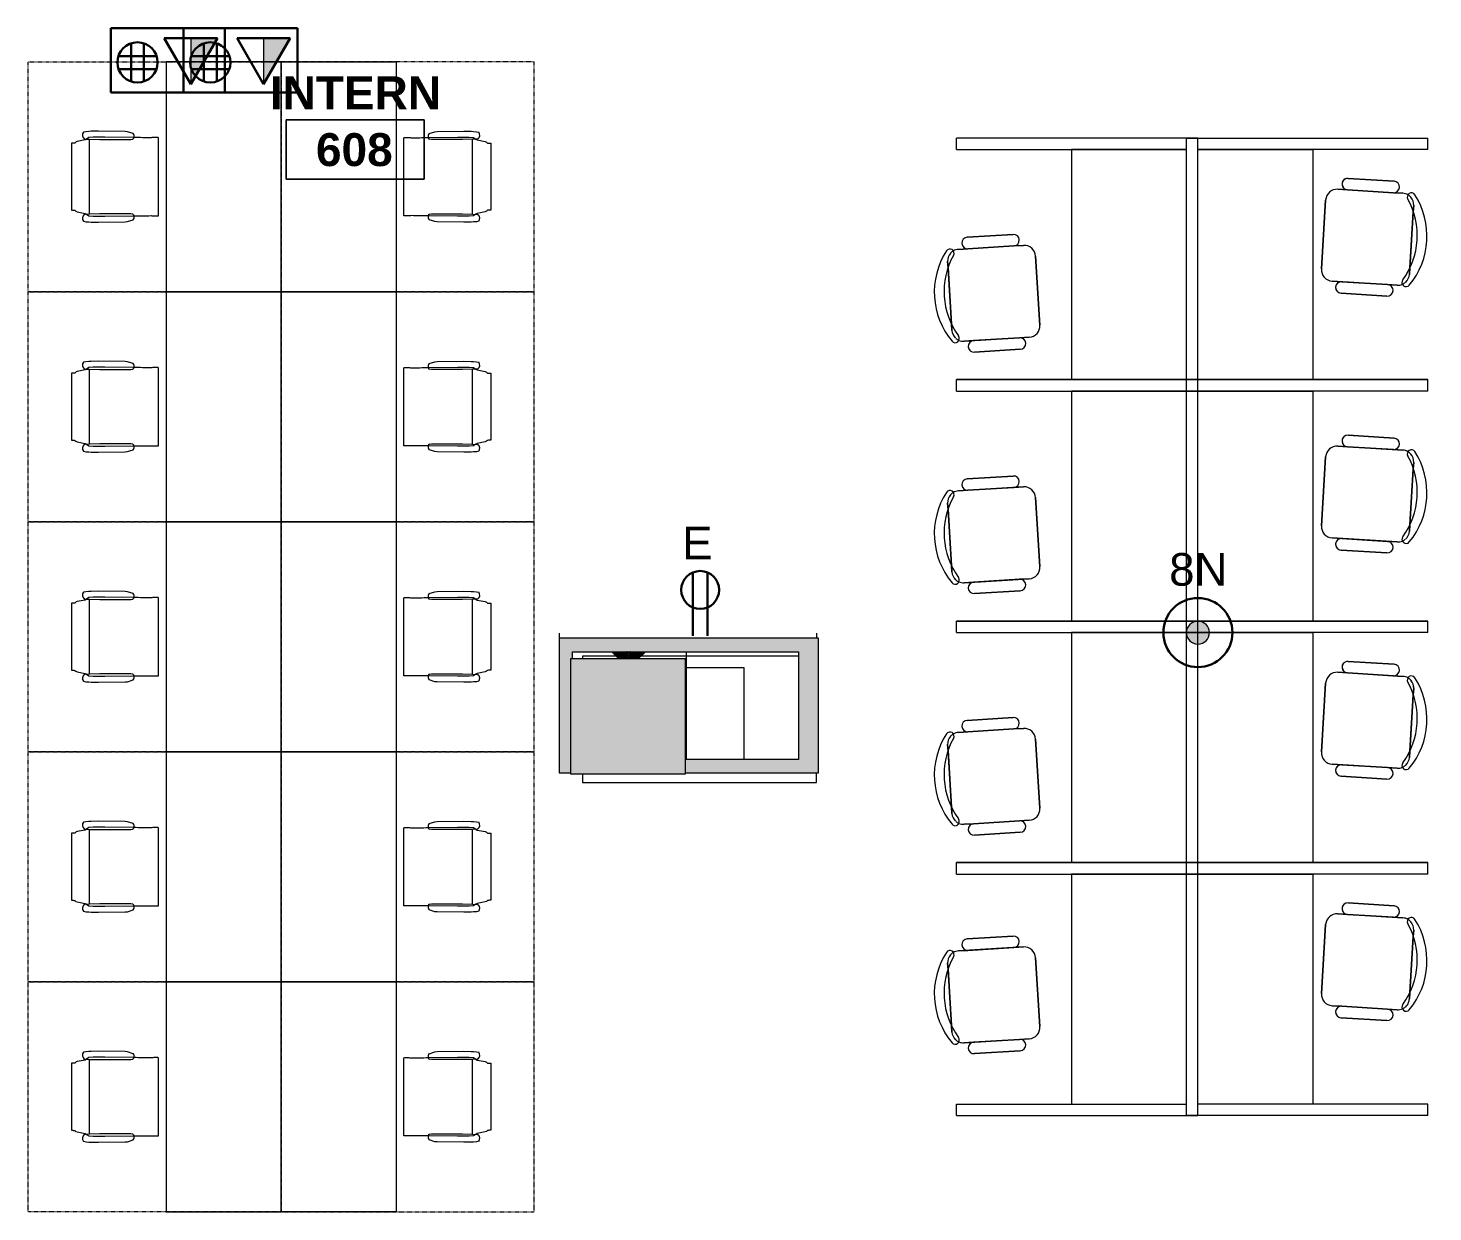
# Model space of a CAD drawing. Header units: inches. Extents: x -1880 to 225, y -1065 to 162.
# Drawn here: x -1404 to -1037.6, y -456.8 to -148 of the extents above; entities that cross this region are included whole.
import ezdxf

# ---------------------------------------------------------------- set-up
doc = ezdxf.new("R2010")
doc.units = ezdxf.units.IN
doc.header["$MEASUREMENT"] = 0
doc.linetypes.add('Dash 1_8_', pattern=[0.25, 0.125, -0.125])
for name, color, linetype, lineweight in [('06_555 11th St - background_dwg', 8, 'Continuous', 9), ('A-ANNO-NOTE', 131, 'Continuous', 30), ('A-AREA-IDEN', 2, 'Continuous', 9), ('A-DETL', 90, 'Continuous', 9), ('A-DETL-GENF', 92, 'Continuous', 9), ('A-WALL-PATT', 111, 'Continuous', 13), ('E-ELEC-FIXT', 91, 'Continuous', 9), ('I-FURN', 30, 'Continuous', 9), ('I-FURN-PNLS', 30, 'Continuous', 9), ('I-WALL', 2, 'Continuous', 13), ('S', 7, 'Continuous', 9), ('S-COLHOLD', 7, 'Continuous', 9), ('S-COLS', 52, 'Continuous', 13), ('W', 7, 'Continuous', 9)]:
    doc.layers.add(name, color=color, linetype=linetype, lineweight=lineweight)
doc.styles.add('Swis721 Lt BT', font='swissl.ttf', dxfattribs={"height": 8.514638})
doc.styles.add('Swis721 Lt BT_B', font='', dxfattribs={"height": 8.583975})
doc.styles.get('Swis721 Lt BT_B').set_extended_font_data('Swis721 Lt BT', bold=True)

# ---------------------------------------------------------------- blocks, each defined once
blk = doc.blocks.new('Concrete-Rectangular-Column - 30 x30-5170816-FIRST FLOOR POWER _ SIGNAL')
at = {"layer": 'S-COLS', "lineweight": 9}
blk.add_hatch(color=7, dxfattribs=at).paths.add_polyline_path([(-4.89, -15), (15, -15), (15, 15), (-15, 15), (-15, -15)], flags=0)
at = {"layer": 'S-COLS', "color": 8, "lineweight": 20}
for p, q in [((15, 15), (-15, 15)), ((-15, 15), (-15, -15)), ((15, -15), (15, 15)), ((-15, -15), (15, -15))]:
    blk.add_line(p, q, dxfattribs=at)
blk = doc.blocks.new('PS - System Furniture Poke-Thru - 120V-6068247-FIRST FLOOR POWER _ SIGNAL')
at = {"layer": 'E-ELEC-FIXT'}
blk.add_hatch(color=256, dxfattribs=at).paths.add_polyline_path([(0, -3), (0.77, -2.9), (1.5, -2.6), (2.12, -2.12), (2.6, -1.5), (2.9, -0.78), (3, 0), (2.9, 0.78), (2.6, 1.5), (2.12, 2.12), (1.5, 2.6), (0.77, 2.9), (0, 3), (-0.78, 2.9), (-1.5, 2.6), (-2.12, 2.12), (-2.6, 1.5), (-2.9, 0.78), (-3, 0), (-2.9, -0.78), (-2.6, -1.5), (-2.12, -2.12), (-1.5, -2.6), (-0.78, -2.9)], flags=0)
at = {"layer": 'A-DETL-GENF'}
for start, end in [(360, 180), (180, 360)]:
    blk.add_arc((0, 0), 3, start, end, dxfattribs=at)
blk = doc.blocks.new('F - BENCHING _RECTANGULAR-1 CHAIRS_ - F - BENCHING _RECTANGULAR-1 CHAIRS_ 48-5971161-FIRST FLOOR POWER _ SIGNAL')
at = {"layer": 'I-FURN', "linetype": 'Dash 1_8_'}
for p, q in [((30, 15), (-30, 15)), ((-30, 15), (-30, -15)), ((30, -15), (30, 15)), ((-30, -15), (-30, -51)), ((30, -51), (30, -15)), ((-30, -51), (30, -51))]:
    blk.add_line(p, q, dxfattribs=at)
at = {"layer": 'I-FURN'}
for p, q in [((-10.14, -17.03), (10.2, -17.03)), ((-11.75, -25.67), (-11.69, -25.08)), ((-11.69, -25.08), (-11.2, -23.58)), ((-10.28, -31.02), (-10.17, -23.35)), ((-9.74, -23.68), (-9.68, -24.18)), ((-9.68, -24.18), (-9.68, -32.27)), ((9.75, -24.18), (9.81, -23.68)), ((9.75, -32.27), (9.75, -24.18)), ((10.24, -23.35), (10.35, -31.02)), ((11.27, -23.58), (11.76, -25.08)), ((11.76, -25.08), (11.82, -25.67)), ((-11.85, -32.67), (-11.75, -25.67)), ((11.82, -25.67), (11.92, -32.67)), ((-11.8, -34.53), (-11.85, -32.67)), ((-10.28, -34.02), (-10.28, -31.02)), ((-9.68, -32.27), (-9.73, -34.95)), ((9.79, -34.95), (9.75, -32.27)), ((10.35, -31.02), (10.35, -34.02)), ((11.92, -32.67), (11.87, -34.53)), ((-11.77, -35.18), (-11.8, -34.53)), ((-11.7, -35.95), (-11.77, -35.18)), ((-11.59, -36.56), (-11.7, -35.95)), ((-10.18, -35.18), (-10.28, -34.02)), ((-9.77, -35.78), (-10.18, -35.18)), ((-9.79, -36.11), (-9.81, -36.34)), ((-9.73, -34.95), (-9.79, -36.11)), ((-9.54, -36.11), (-9.77, -35.78)), ((-9.73, -34.95), (9.79, -34.95)), ((-9.14, -38.18), (-9.54, -36.11)), ((9.61, -36.11), (9.21, -38.18)), ((9.84, -35.78), (9.61, -36.11)), ((9.86, -36.11), (9.79, -34.95)), ((10.24, -35.18), (9.84, -35.78)), ((9.88, -36.34), (9.86, -36.11)), ((10.35, -34.02), (10.24, -35.18)), ((11.77, -35.95), (11.66, -36.56)), ((11.84, -35.18), (11.77, -35.95)), ((11.87, -34.53), (11.84, -35.18)), ((-8.99, -38.56), (-9.14, -38.18)), ((-8.74, -38.82), (-8.99, -38.56)), ((8.75, -39.66), (-8.68, -39.66)), ((9.06, -38.56), (8.8, -38.82)), ((9.13, -38.42), (9.06, -38.56)), ((9.21, -38.18), (9.13, -38.42))]:
    blk.add_line(p, q, dxfattribs=at)
for centre, radius, start, end in [((-10.48, -24.43), 1.12, 73.9109, 130.257), ((-10.4, -24.1), 0.781, 32.3218, 73.1534), ((10.47, -24.1), 0.781, 106.8466, 147.6782), ((10.55, -24.43), 1.12, 49.743, 106.0891), ((-10.82, -35.49), 1.32, 234.065, 319.935), ((10.89, -35.49), 1.32, 220.065, 305.935)]:
    blk.add_arc(centre, radius, start, end, dxfattribs=at)
for points, knots in [([(-10.18, -17.97), (-10.18, -17.85), (-10.18, -17.64), (-10.18, -17.41), (-10.17, -17.27), (-10.17, -17.19), (-10.16, -17.12), (-10.15, -17.06), (-10.14, -17.03), (-10.14, -17.03), (-10.14, -17.03)], [-1, -1, -1, -1, -0.727273, -0.545455, -0.454545, -0.363636, -0.272727, -0.181818, -0.090909, 0, 0, 0, 0]), ([(10.2, -17.03), (10.21, -17.03), (10.23, -17.1), (10.25, -17.4), (10.25, -17.73), (10.25, -17.89), (10.25, -17.97)], [-1, -1, -1, -1, -0.727273, -0.363636, -0.181818, 0, 0, 0, 0]), ([(-8.68, -39.66), (-8.68, -39.66), (-8.69, -39.64), (-8.7, -39.59), (-8.71, -39.5), (-8.73, -39.28), (-8.73, -39.01), (-8.74, -38.82)], [-1, -1, -1, -1, -0.888889, -0.777778, -0.666667, -0.444444, 0, 0, 0, 0]), ([(8.8, -38.82), (8.8, -38.87), (8.8, -39.01), (8.8, -39.19), (8.79, -39.34), (8.78, -39.44), (8.78, -39.53), (8.77, -39.59), (8.76, -39.64), (8.75, -39.66), (8.75, -39.66)], [-1, -1, -1, -1, -0.888889, -0.666667, -0.555556, -0.444444, -0.333333, -0.222222, -0.111111, 0, 0, 0, 0])]:
    blk.add_open_spline(points, degree=3, knots=knots, dxfattribs=at)
for points in [[(-10.13, -18.94), (-10.14, -18.78), (-10.16, -18.46), (-10.17, -18.13), (-10.18, -17.97)], [(10.25, -17.97), (10.24, -18.13), (10.23, -18.46), (10.21, -18.78), (10.2, -18.94)], [(-10.17, -23.35), (-10.16, -22.62), (-10.15, -21.16), (-10.14, -19.68), (-10.13, -18.94)], [(10.2, -18.94), (10.2, -19.68), (10.21, -21.16), (10.23, -22.62), (10.24, -23.35)]]:
    blk.add_open_spline(points, degree=3, dxfattribs=at)
at = {"layer": 'I-FURN-PNLS'}
for p, q in [((-30, 15), (30, 15)), ((-30, -15), (-30, 15)), ((30, 15), (30, -15)), ((30, -15), (-30, -15))]:
    blk.add_line(p, q, dxfattribs=at)
blk = doc.blocks.new('F - BENCHING _RECTANGULAR-1 CHAIRS_ - F - BENCHING _RECTANGULAR-1 CHAIRS_ 48-5971572-FIRST FLOOR POWER _ SIGNAL')
at = {"layer": 'I-FURN', "linetype": 'Dash 1_8_'}
for p, q in [((-30, 15), (-30, 51)), ((-30, 51), (30, 51)), ((30, 51), (30, 15)), ((-30, -15), (-30, 15)), ((30, 15), (30, -15)), ((30, -15), (-30, -15))]:
    blk.add_line(p, q, dxfattribs=at)
at = {"layer": 'I-FURN'}
for p, q in [((-9.14, 38.18), (-9.54, 36.11)), ((-8.99, 38.56), (-9.14, 38.18)), ((-8.74, 38.82), (-8.99, 38.56)), ((8.75, 39.66), (-8.68, 39.66)), ((9.06, 38.56), (8.8, 38.82)), ((9.13, 38.42), (9.06, 38.56)), ((9.21, 38.18), (9.13, 38.42)), ((9.61, 36.11), (9.21, 38.18)), ((-11.8, 34.53), (-11.85, 32.67)), ((-11.77, 35.18), (-11.8, 34.53)), ((-11.7, 35.95), (-11.77, 35.18)), ((-11.59, 36.56), (-11.7, 35.95)), ((-10.18, 35.18), (-10.28, 34.02)), ((-10.28, 34.02), (-10.28, 31.02)), ((-9.77, 35.78), (-10.18, 35.18)), ((-9.79, 36.11), (-9.81, 36.34)), ((-9.73, 34.95), (-9.79, 36.11)), ((-9.54, 36.11), (-9.77, 35.78)), ((-9.68, 32.27), (-9.73, 34.95)), ((-9.73, 34.95), (9.79, 34.95)), ((9.84, 35.78), (9.61, 36.11)), ((9.79, 34.95), (9.75, 32.27)), ((9.86, 36.11), (9.79, 34.95)), ((10.24, 35.18), (9.84, 35.78)), ((9.88, 36.34), (9.86, 36.11)), ((10.35, 34.02), (10.24, 35.18)), ((10.35, 31.02), (10.35, 34.02)), ((11.77, 35.95), (11.66, 36.56)), ((11.84, 35.18), (11.77, 35.95)), ((11.87, 34.53), (11.84, 35.18)), ((11.92, 32.67), (11.87, 34.53)), ((-11.85, 32.67), (-11.75, 25.67)), ((-10.28, 31.02), (-10.17, 23.35)), ((-9.68, 24.18), (-9.68, 32.27)), ((9.75, 32.27), (9.75, 24.18)), ((10.24, 23.35), (10.35, 31.02)), ((11.82, 25.67), (11.92, 32.67)), ((-11.75, 25.67), (-11.69, 25.08)), ((11.76, 25.08), (11.82, 25.67)), ((-11.69, 25.08), (-11.2, 23.58)), ((-9.74, 23.68), (-9.68, 24.18)), ((9.75, 24.18), (9.81, 23.68)), ((11.27, 23.58), (11.76, 25.08)), ((-10.14, 17.03), (10.2, 17.03))]:
    blk.add_line(p, q, dxfattribs=at)
for centre, radius, start, end in [((-10.82, 35.49), 1.32, 40.065, 125.935), ((10.89, 35.49), 1.32, 54.065, 139.935), ((-10.48, 24.43), 1.12, 229.743, 286.0891), ((-10.4, 24.1), 0.781, 286.8466, 327.6782), ((10.47, 24.1), 0.781, 212.3218, 253.1534), ((10.55, 24.43), 1.12, 253.9109, 310.257)]:
    blk.add_arc(centre, radius, start, end, dxfattribs=at)
for points, knots in [([(-8.68, 39.66), (-8.68, 39.66), (-8.69, 39.64), (-8.7, 39.59), (-8.71, 39.53), (-8.71, 39.44), (-8.72, 39.34), (-8.73, 39.19), (-8.73, 39.01), (-8.74, 38.87), (-8.74, 38.82)], [0, 0, 0, 0, 0.111111, 0.222222, 0.333333, 0.444444, 0.555556, 0.666667, 0.888889, 1, 1, 1, 1]), ([(8.8, 38.82), (8.8, 39.01), (8.79, 39.28), (8.78, 39.5), (8.77, 39.59), (8.76, 39.64), (8.75, 39.66), (8.75, 39.66)], [0, 0, 0, 0, 0.444444, 0.666667, 0.777778, 0.888889, 1, 1, 1, 1]), ([(-10.18, 17.97), (-10.18, 17.89), (-10.18, 17.73), (-10.18, 17.4), (-10.16, 17.1), (-10.14, 17.03), (-10.14, 17.03)], [0, 0, 0, 0, 0.181818, 0.363636, 0.727273, 1, 1, 1, 1]), ([(10.2, 17.03), (10.21, 17.03), (10.21, 17.03), (10.22, 17.06), (10.23, 17.12), (10.23, 17.19), (10.24, 17.27), (10.25, 17.41), (10.25, 17.64), (10.25, 17.85), (10.25, 17.97)], [0, 0, 0, 0, 0.090909, 0.181818, 0.272727, 0.363636, 0.454545, 0.545455, 0.727273, 1, 1, 1, 1])]:
    blk.add_open_spline(points, degree=3, knots=knots, dxfattribs=at)
for points in [[(-10.17, 23.35), (-10.16, 22.62), (-10.15, 21.16), (-10.14, 19.68), (-10.13, 18.94)], [(10.2, 18.94), (10.2, 19.68), (10.21, 21.16), (10.23, 22.62), (10.24, 23.35)], [(-10.13, 18.94), (-10.14, 18.78), (-10.16, 18.46), (-10.17, 18.13), (-10.18, 17.97)], [(10.25, 17.97), (10.24, 18.13), (10.23, 18.46), (10.21, 18.78), (10.2, 18.94)]]:
    blk.add_open_spline(points, degree=3, dxfattribs=at)
at = {"layer": 'I-FURN-PNLS'}
for p, q in [((30, 15), (-30, 15)), ((-30, 15), (-30, -15)), ((30, -15), (30, 15)), ((-30, -15), (30, -15))]:
    blk.add_line(p, q, dxfattribs=at)
blk = doc.blocks.new('F-Chairs1 - Workstation-V33-FIRST FLOOR POWER _ SIGNAL')
at = {"layer": 'I-FURN'}
for p, q in [((-9, 27), (9, 27)), ((9, 27), (-9, 27)), ((-9, 27), (9, 27)), ((-12, 7), (-12, 24)), ((-12, 24), (-12, 21.5)), ((-12, 21.5), (-12, 24)), ((12, 24), (12, 7)), ((12, 21.5), (12, 24)), ((12, 24), (12, 21.5)), ((-15, 9.5), (-15, 21.5)), ((-15, 21.5), (-15, 9.5)), ((-15, 9.5), (-15, 21.5)), ((-12, 9.5), (-12, 21.5)), ((-12, 21.5), (-12, 9.5)), ((-12, 21.5), (-12, 9.5)), ((-12, 9.5), (-12, 21.5)), ((12, 21.5), (12, 9.5)), ((12, 9.5), (12, 21.5)), ((12, 9.5), (12, 21.5)), ((12, 21.5), (12, 9.5)), ((15, 21.5), (15, 9.5)), ((15, 9.5), (15, 21.5)), ((15, 21.5), (15, 9.5)), ((-12, 9.5), (-12, 7)), ((-12, 7), (-12, 9.5)), ((12, 7), (12, 9.5)), ((12, 9.5), (12, 7)), ((-9, 4), (-7.33, 4)), ((-7.33, 4), (-9, 4)), ((7.44, 4), (-7.44, 4)), ((-7.33, 4), (7.33, 4)), ((7.33, 4), (-7.33, 4)), ((7.33, 4), (9, 4)), ((9, 4), (7.33, 4))]:
    blk.add_line(p, q, dxfattribs=at)
for centre, radius, start, end in [((-9, 24), 3, 90, 180), ((-9, 24), 3, 90, 180), ((-9, 24), 3, 90, 180), ((9, 24), 3, 360, 90), ((9, 24), 3, 360, 90), ((9, 24), 3, 0, 90), ((-13.5, 21.5), 1.5, 360, 180), ((-13.5, 21.5), 1.5, 360, 180), ((-13.5, 21.5), 1.5, 0, 180), ((13.5, 21.5), 1.5, 360, 180), ((13.5, 21.5), 1.5, 360, 180), ((13.5, 21.5), 1.5, 0, 180), ((-13.5, 9.5), 1.5, 180, 360), ((-13.5, 9.5), 1.5, 180, 360), ((-13.5, 9.5), 1.5, 180, 0), ((13.5, 9.5), 1.5, 180, 360), ((13.5, 9.5), 1.5, 180, 360), ((13.5, 9.5), 1.5, 180, 0), ((-11.17, 4.73), 1.08, 53.8255, 233.8255), ((-11.17, 4.73), 1.08, 53.8255, 233.8255), ((-11.17, 4.73), 1.08, 53.8255, 233.8255), ((-9, 7), 3, 180, 206.2836), ((-9, 7), 3, 180, 206.3953), ((-9, 7), 3, 180, 206.3953), ((0, 20), 20, 233.8255, 306.1745), ((0, 20), 20, 233.8255, 306.1745), ((0, 20), 20, 233.8255, 306.1745), ((-9, 7), 3, 206.3953, 208.0487), ((-9, 7), 3, 206.3953, 208.0487), ((-9, 7), 3, 208.8512, 225), ((-9, 7), 3, 208.8512, 225), ((-9, 7), 3, 225.9978, 270), ((-9, 7), 3, 225.9978, 270), ((0, 22.18), 19.64, 237.5758, 302.4242), ((0, 22.18), 19.64, 237.5758, 302.4242), ((0, 22.18), 19.64, 237.5758, 302.4242), ((9, 7), 3, 270, 314.0022), ((9, 7), 3, 270, 314.0022), ((11.17, 4.73), 1.08, 306.1745, 126.1745), ((11.17, 4.73), 1.08, 306.1745, 126.1745), ((11.17, 4.73), 1.08, 306.1745, 126.1745), ((9, 7), 3, 315, 333.6047), ((9, 7), 3, 315, 333.6047), ((9, 7), 3, 333.7164, 360), ((9, 7), 3, 333.6047, 0), ((9, 7), 3, 333.6047, 0)]:
    blk.add_arc(centre, radius, start, end, dxfattribs=at)
blk = doc.blocks.new('F-Chairs1 - Workstation-V34-FIRST FLOOR POWER _ SIGNAL')
at = {"layer": 'I-FURN'}
for p, q in [((-12, -7), (-12, -24)), ((-12, -7), (-12, -9.5)), ((-12, -9.5), (-12, -7)), ((-7.33, -4), (-9, -4)), ((-9, -4), (-7.33, -4)), ((7.44, -4), (-7.44, -4)), ((7.33, -4), (-7.33, -4)), ((-7.33, -4), (7.33, -4)), ((9, -4), (7.33, -4)), ((7.33, -4), (9, -4)), ((12, -24), (12, -7)), ((12, -9.5), (12, -7)), ((12, -7), (12, -9.5)), ((-15, -9.5), (-15, -21.5)), ((-15, -9.5), (-15, -21.5)), ((-15, -21.5), (-15, -9.5)), ((-12, -21.5), (-12, -9.5)), ((-12, -9.5), (-12, -21.5)), ((-12, -9.5), (-12, -21.5)), ((-12, -21.5), (-12, -9.5)), ((12, -9.5), (12, -21.5)), ((12, -21.5), (12, -9.5)), ((12, -21.5), (12, -9.5)), ((12, -9.5), (12, -21.5)), ((15, -21.5), (15, -9.5)), ((15, -21.5), (15, -9.5)), ((15, -9.5), (15, -21.5)), ((-12, -21.5), (-12, -24)), ((-12, -24), (-12, -21.5)), ((12, -24), (12, -21.5)), ((12, -21.5), (12, -24)), ((-9, -27), (9, -27)), ((-9, -27), (9, -27)), ((9, -27), (-9, -27))]:
    blk.add_line(p, q, dxfattribs=at)
for centre, radius, start, end in [((0, -20), 20, 53.8255, 126.1745), ((0, -20), 20, 53.8255, 126.1745), ((0, -20), 20, 53.8255, 126.1745), ((0, -22.18), 19.64, 57.5758, 122.4242), ((0, -22.18), 19.64, 57.5758, 122.4242), ((0, -22.18), 19.64, 57.5758, 122.4242), ((-11.17, -4.73), 1.08, 126.1745, 306.1745), ((-11.17, -4.73), 1.08, 126.1745, 306.1745), ((-11.17, -4.73), 1.08, 126.1745, 306.1745), ((-9, -7), 3, 153.7164, 180), ((-9, -7), 3, 153.6047, 180), ((-9, -7), 3, 153.6047, 180), ((-9, -7), 3, 135, 153.6047), ((-9, -7), 3, 135, 153.6047), ((-9, -7), 3, 90, 134.0022), ((-9, -7), 3, 90, 134.0022), ((9, -7), 3, 45.9978, 90), ((9, -7), 3, 45.9978, 90), ((11.17, -4.73), 1.08, 233.8255, 53.8255), ((11.17, -4.73), 1.08, 233.8255, 53.8255), ((11.17, -4.73), 1.08, 233.8255, 53.8255), ((9, -7), 3, 26.3953, 45), ((9, -7), 3, 26.3953, 45), ((9, -7), 3, 0, 26.2836), ((9, -7), 3, 360, 26.3953), ((9, -7), 3, 360, 26.3953), ((-13.5, -9.5), 1.5, 0, 180), ((-13.5, -9.5), 1.5, 360, 180), ((-13.5, -9.5), 1.5, 0, 180), ((13.5, -9.5), 1.5, 0, 180), ((13.5, -9.5), 1.5, 360, 180), ((13.5, -9.5), 1.5, 0, 180), ((-13.5, -21.5), 1.5, 180, 0), ((-13.5, -21.5), 1.5, 180, 360), ((-13.5, -21.5), 1.5, 180, 0), ((13.5, -21.5), 1.5, 180, 0), ((13.5, -21.5), 1.5, 180, 360), ((13.5, -21.5), 1.5, 180, 0), ((-9, -24), 3, 180, 270), ((-9, -24), 3, 180, 270), ((-9, -24), 3, 180, 270), ((9, -24), 3, 270, 0), ((9, -24), 3, 270, 360), ((9, -24), 3, 270, 0)]:
    blk.add_arc(centre, radius, start, end, dxfattribs=at)
blk = doc.blocks.new('F-Chairs1 - Workstation-V35-FIRST FLOOR POWER _ SIGNAL')
at = {"layer": 'I-FURN'}
for p, q in [((-9, 27), (9, 27)), ((9, 27), (-9, 27)), ((-9, 27), (9, 27)), ((-12, 7), (-12, 24)), ((-12, 24), (-12, 21.5)), ((-12, 21.5), (-12, 24)), ((12, 24), (12, 7)), ((12, 21.5), (12, 24)), ((12, 24), (12, 21.5)), ((-15, 9.5), (-15, 21.5)), ((-15, 21.5), (-15, 9.5)), ((-15, 9.5), (-15, 21.5)), ((-12, 9.5), (-12, 21.5)), ((-12, 21.5), (-12, 9.5)), ((-12, 21.5), (-12, 9.5)), ((-12, 9.5), (-12, 21.5)), ((12, 21.5), (12, 9.5)), ((12, 9.5), (12, 21.5)), ((12, 9.5), (12, 21.5)), ((12, 21.5), (12, 9.5)), ((15, 21.5), (15, 9.5)), ((15, 9.5), (15, 21.5)), ((15, 21.5), (15, 9.5)), ((-12, 9.5), (-12, 7)), ((-12, 7), (-12, 9.5)), ((12, 7), (12, 9.5)), ((12, 9.5), (12, 7)), ((-9, 4), (-7.33, 4)), ((-7.33, 4), (-9, 4)), ((7.44, 4), (-7.44, 4)), ((-7.33, 4), (7.33, 4)), ((7.33, 4), (-7.33, 4)), ((7.33, 4), (9, 4)), ((9, 4), (7.33, 4))]:
    blk.add_line(p, q, dxfattribs=at)
for centre, radius, start, end in [((-9, 24), 3, 90, 180), ((-9, 24), 3, 90, 180), ((-9, 24), 3, 90, 180), ((9, 24), 3, 360, 90), ((9, 24), 3, 360, 90), ((9, 24), 3, 0, 90), ((-13.5, 21.5), 1.5, 360, 180), ((-13.5, 21.5), 1.5, 360, 180), ((-13.5, 21.5), 1.5, 0, 180), ((13.5, 21.5), 1.5, 360, 180), ((13.5, 21.5), 1.5, 360, 180), ((13.5, 21.5), 1.5, 0, 180), ((-13.5, 9.5), 1.5, 180, 360), ((-13.5, 9.5), 1.5, 180, 360), ((-13.5, 9.5), 1.5, 180, 0), ((13.5, 9.5), 1.5, 180, 360), ((13.5, 9.5), 1.5, 180, 360), ((13.5, 9.5), 1.5, 180, 0), ((-11.17, 4.73), 1.08, 53.8255, 233.8255), ((-11.17, 4.73), 1.08, 53.8255, 233.8255), ((-11.17, 4.73), 1.08, 53.8255, 233.8255), ((-9, 7), 3, 180, 206.2836), ((-9, 7), 3, 180, 206.3953), ((-9, 7), 3, 180, 206.3953), ((0, 20), 20, 233.8255, 306.1745), ((0, 20), 20, 233.8255, 306.1745), ((0, 20), 20, 233.8255, 306.1745), ((-9, 7), 3, 206.3953, 208.0487), ((-9, 7), 3, 206.3953, 208.0487), ((-9, 7), 3, 208.8512, 225), ((-9, 7), 3, 208.8512, 225), ((-9, 7), 3, 225.9978, 270), ((-9, 7), 3, 225.9978, 270), ((0, 22.18), 19.64, 237.5758, 302.4242), ((0, 22.18), 19.64, 237.5758, 302.4242), ((0, 22.18), 19.64, 237.5758, 302.4242), ((9, 7), 3, 270, 314.0022), ((9, 7), 3, 270, 300), ((9, 7), 3, 300, 314.0022), ((11.17, 4.73), 1.08, 306.1745, 126.1745), ((11.17, 4.73), 1.08, 306.1745, 126.1745), ((11.17, 4.73), 1.08, 306.1745, 126.1745), ((9, 7), 3, 315, 333.6047), ((9, 7), 3, 315, 333.6047), ((9, 7), 3, 333.7164, 360), ((9, 7), 3, 333.6047, 0), ((9, 7), 3, 333.6047, 0)]:
    blk.add_arc(centre, radius, start, end, dxfattribs=at)
blk = doc.blocks.new('F-Chairs1 - Workstation-V22-FIRST FLOOR POWER _ SIGNAL')
at = {"layer": 'I-FURN'}
for p, q in [((-12, -7), (-12, -24)), ((-12, -7), (-12, -9.5)), ((-12, -9.5), (-12, -7)), ((-7.33, -4), (-9, -4)), ((-9, -4), (-7.33, -4)), ((7.44, -4), (-7.44, -4)), ((7.33, -4), (-7.33, -4)), ((-7.33, -4), (7.33, -4)), ((9, -4), (7.33, -4)), ((7.33, -4), (9, -4)), ((12, -24), (12, -7)), ((12, -9.5), (12, -7)), ((12, -7), (12, -9.5)), ((-15, -9.5), (-15, -21.5)), ((-15, -9.5), (-15, -21.5)), ((-15, -21.5), (-15, -9.5)), ((-12, -21.5), (-12, -9.5)), ((-12, -9.5), (-12, -21.5)), ((-12, -9.5), (-12, -21.5)), ((-12, -21.5), (-12, -9.5)), ((12, -9.5), (12, -21.5)), ((12, -21.5), (12, -9.5)), ((12, -21.5), (12, -9.5)), ((12, -9.5), (12, -21.5)), ((15, -21.5), (15, -9.5)), ((15, -21.5), (15, -9.5)), ((15, -9.5), (15, -21.5)), ((-12, -21.5), (-12, -24)), ((-12, -24), (-12, -21.5)), ((12, -24), (12, -21.5)), ((12, -21.5), (12, -24)), ((-9, -27), (9, -27)), ((-9, -27), (9, -27)), ((9, -27), (-9, -27))]:
    blk.add_line(p, q, dxfattribs=at)
for centre, radius, start, end in [((0, -20), 20, 53.8255, 126.1745), ((0, -20), 20, 53.8255, 126.1745), ((0, -20), 20, 53.8255, 126.1745), ((0, -22.18), 19.64, 57.5758, 122.4242), ((0, -22.18), 19.64, 57.5758, 122.4242), ((0, -22.18), 19.64, 57.5758, 122.4242), ((-11.17, -4.73), 1.08, 126.1745, 306.1745), ((-11.17, -4.73), 1.08, 126.1745, 306.1745), ((-11.17, -4.73), 1.08, 126.1745, 306.1745), ((-9, -7), 3, 153.7164, 180), ((-9, -7), 3, 153.6047, 180), ((-9, -7), 3, 153.6047, 180), ((-9, -7), 3, 135, 153.6047), ((-9, -7), 3, 135, 153.6047), ((-9, -7), 3, 90, 134.0022), ((-9, -7), 3, 90, 134.0022), ((9, -7), 3, 45.9978, 90), ((9, -7), 3, 45.9978, 90), ((11.17, -4.73), 1.08, 233.8255, 53.8255), ((11.17, -4.73), 1.08, 233.8255, 53.8255), ((11.17, -4.73), 1.08, 233.8255, 53.8255), ((9, -7), 3, 26.3953, 45), ((9, -7), 3, 26.3953, 45), ((9, -7), 3, 0, 26.2836), ((9, -7), 3, 360, 26.3953), ((9, -7), 3, 360, 26.3953), ((-13.5, -9.5), 1.5, 0, 180), ((-13.5, -9.5), 1.5, 360, 180), ((-13.5, -9.5), 1.5, 0, 180), ((13.5, -9.5), 1.5, 0, 180), ((13.5, -9.5), 1.5, 360, 180), ((13.5, -9.5), 1.5, 0, 180), ((-13.5, -21.5), 1.5, 180, 0), ((-13.5, -21.5), 1.5, 180, 360), ((-13.5, -21.5), 1.5, 180, 0), ((13.5, -21.5), 1.5, 180, 0), ((13.5, -21.5), 1.5, 180, 360), ((13.5, -21.5), 1.5, 180, 0), ((-9, -24), 3, 180, 270), ((-9, -24), 3, 180, 270), ((-9, -24), 3, 180, 270), ((9, -24), 3, 270, 0), ((9, -24), 3, 270, 360), ((9, -24), 3, 270, 0)]:
    blk.add_arc(centre, radius, start, end, dxfattribs=at)
blk = doc.blocks.new('F-Chairs1 - Workstation-V36-FIRST FLOOR POWER _ SIGNAL')
at = {"layer": 'I-FURN'}
for p, q in [((-9, 27), (9, 27)), ((9, 27), (-9, 27)), ((-9, 27), (9, 27)), ((-12, 7), (-12, 24)), ((-12, 24), (-12, 21.5)), ((-12, 21.5), (-12, 24)), ((12, 24), (12, 7)), ((12, 21.5), (12, 24)), ((12, 24), (12, 21.5)), ((-15, 9.5), (-15, 21.5)), ((-15, 21.5), (-15, 9.5)), ((-15, 9.5), (-15, 21.5)), ((-12, 9.5), (-12, 21.5)), ((-12, 21.5), (-12, 9.5)), ((-12, 21.5), (-12, 9.5)), ((-12, 9.5), (-12, 21.5)), ((12, 21.5), (12, 9.5)), ((12, 9.5), (12, 21.5)), ((12, 9.5), (12, 21.5)), ((12, 21.5), (12, 9.5)), ((15, 21.5), (15, 9.5)), ((15, 9.5), (15, 21.5)), ((15, 21.5), (15, 9.5)), ((-12, 9.5), (-12, 7)), ((-12, 7), (-12, 9.5)), ((12, 7), (12, 9.5)), ((12, 9.5), (12, 7)), ((-9, 4), (-7.33, 4)), ((-7.33, 4), (-9, 4)), ((7.44, 4), (-7.44, 4)), ((-7.33, 4), (7.33, 4)), ((7.33, 4), (-7.33, 4)), ((7.33, 4), (9, 4)), ((9, 4), (7.33, 4))]:
    blk.add_line(p, q, dxfattribs=at)
for centre, radius, start, end in [((-9, 24), 3, 90, 180), ((-9, 24), 3, 90, 180), ((-9, 24), 3, 90, 180), ((9, 24), 3, 360, 90), ((9, 24), 3, 360, 90), ((9, 24), 3, 0, 90), ((-13.5, 21.5), 1.5, 360, 180), ((-13.5, 21.5), 1.5, 360, 180), ((-13.5, 21.5), 1.5, 0, 180), ((13.5, 21.5), 1.5, 360, 180), ((13.5, 21.5), 1.5, 360, 180), ((13.5, 21.5), 1.5, 0, 180), ((-13.5, 9.5), 1.5, 180, 360), ((-13.5, 9.5), 1.5, 180, 360), ((-13.5, 9.5), 1.5, 180, 0), ((13.5, 9.5), 1.5, 180, 360), ((13.5, 9.5), 1.5, 180, 360), ((13.5, 9.5), 1.5, 180, 0), ((-11.17, 4.73), 1.08, 53.8255, 233.8255), ((-11.17, 4.73), 1.08, 53.8255, 233.8255), ((-11.17, 4.73), 1.08, 53.8255, 233.8255), ((-9, 7), 3, 180, 206.2836), ((-9, 7), 3, 180, 206.3953), ((-9, 7), 3, 180, 206.3953), ((0, 20), 20, 233.8255, 306.1745), ((0, 20), 20, 233.8255, 306.1745), ((0, 20), 20, 233.8255, 306.1745), ((-9, 7), 3, 206.3953, 208.0487), ((-9, 7), 3, 206.3953, 208.0487), ((-9, 7), 3, 208.8512, 225), ((-9, 7), 3, 208.8512, 225), ((-9, 7), 3, 225.9978, 251.0991), ((-9, 7), 3, 225.9978, 251.0991), ((0, 22.18), 19.64, 237.5758, 302.4242), ((0, 22.18), 19.64, 237.5758, 302.4242), ((0, 22.18), 19.64, 237.5758, 302.4242), ((-9, 7), 3, 251.661, 270), ((-9, 7), 3, 251.661, 270), ((9, 7), 3, 270, 314.0022), ((9, 7), 3, 270, 314.0022), ((11.17, 4.73), 1.08, 306.1745, 126.1745), ((11.17, 4.73), 1.08, 306.1745, 126.1745), ((11.17, 4.73), 1.08, 306.1745, 126.1745), ((9, 7), 3, 315, 333.6047), ((9, 7), 3, 315, 333.6047), ((9, 7), 3, 333.7164, 360), ((9, 7), 3, 333.6047, 0), ((9, 7), 3, 333.6047, 0)]:
    blk.add_arc(centre, radius, start, end, dxfattribs=at)
blk = doc.blocks.new('06_555 11th St - background_dwg-4793957-FIRST FLOOR POWER _ SIGNAL')
at = {"layer": 'S', "flags": 128}
blk.add_lwpolyline([(2145.68, 2651.85), (2145.68, 2623.72), (2145.5, 2623.72)], dxfattribs=at)
at = {"layer": 'S-COLHOLD'}
for p, q in [((2128.17, 2649.96), (2126.29, 2651.85)), ((2128.52, 2649.96), (2126.64, 2651.85)), ((2128.88, 2649.96), (2126.99, 2651.85)), ((2129.23, 2649.96), (2127.35, 2651.85)), ((2129.58, 2649.96), (2127.7, 2651.85)), ((2129.94, 2649.96), (2128.05, 2651.85)), ((2130.29, 2649.96), (2128.41, 2651.85)), ((2130.64, 2649.96), (2128.76, 2651.85)), ((2132.61, 2651.85), (2130.72, 2649.96)), ((2132.96, 2651.85), (2131.08, 2649.96)), ((2133.31, 2651.85), (2131.43, 2649.96)), ((2133.67, 2651.85), (2131.79, 2649.96)), ((2134.02, 2651.85), (2132.14, 2649.96)), ((2134.37, 2651.85), (2132.49, 2649.96)), ((2134.73, 2651.85), (2132.85, 2649.96)), ((2135.08, 2651.85), (2133.2, 2649.96))]:
    blk.add_line(p, q, dxfattribs=at)
at = {"layer": 'S-COLHOLD', "flags": 128}
for points in [[(2132.25, 2651.85), (2130.68, 2650.28), (2129.12, 2651.85)], [(2131.9, 2651.85), (2130.68, 2650.63), (2129.47, 2651.85)], [(2131.55, 2651.85), (2130.68, 2650.98), (2129.82, 2651.85)], [(2131.19, 2651.85), (2130.68, 2651.34), (2130.18, 2651.85)], [(2130.84, 2651.85), (2130.68, 2651.69), (2130.53, 2651.85)]]:
    blk.add_lwpolyline(points, dxfattribs=at)
at = {"layer": 'W'}
for p, q in [((2112.68, 2655.35), (2112.68, 2656.72)), ((2179.68, 2656.72), (2179.68, 2655.35))]:
    blk.add_line(p, q, dxfattribs=at)
blk = doc.blocks.new('Room Tag - Room Name and Number-3379422-FIRST FLOOR POWER _ SIGNAL')
at = {"layer": 'A-AREA-IDEN'}
for p, q in [((-0.1881, -0.1636), (-0.1881, -0.0018)), ((-0.1881, -0.0018), (0.1869, -0.0018)), ((0.1869, -0.0018), (-0.1881, -0.0018)), ((-0.1881, -0.0018), (-0.1881, -0.1636)), ((0.1869, -0.0018), (0.1869, -0.1636)), ((0.1869, -0.1636), (0.1869, -0.0018)), ((0.1869, -0.1636), (-0.1881, -0.1636)), ((-0.1881, -0.1636), (0.1869, -0.1636))]:
    blk.add_line(p, q, dxfattribs=at)

msp = doc.modelspace()

# ---------------------------------------------------------------- hatches: boundary and pattern name
at = {"layer": 'A-ANNO-NOTE', "lineweight": 9}
for points in [[(-1361.57, -162.61), (-1354.64, -150.61), (-1361.57, -150.61), (-1361.57, -155.28)], [(-1342.57, -162.61), (-1335.64, -150.61), (-1342.57, -150.61), (-1342.57, -155.28)]]:
    msp.add_hatch(color=256, dxfattribs=at).paths.add_polyline_path(points, flags=0)
at = {"layer": 'A-WALL-PATT', "lineweight": 9}
for points in [[(-1203.08, -310.67), (-1203.08, -307.17), (-1265.51, -307.17), (-1265.51, -310.67), (-1232.57, -310.67)], [(-1197.83, -342.3), (-1197.83, -307.17), (-1203.08, -307.17), (-1203.08, -342.3)], [(-1265.51, -338.8), (-1262.57, -338.8), (-1262.57, -312.55), (-1262.01, -312.55), (-1262.01, -310.67), (-1265.51, -310.67), (-1265.51, -334.85)]]:
    msp.add_hatch(color=7, dxfattribs=at).paths.add_polyline_path(points, flags=0)
h = msp.add_hatch(color=7, dxfattribs=at)
h.paths.add_polyline_path([(-1262.57, -342.3), (-1262.57, -338.8), (-1265.51, -338.8), (-1265.51, -342.3)], flags=0)
h.paths.add_polyline_path([(-1203.08, -342.3), (-1203.08, -338.8), (-1232.57, -338.8), (-1232.57, -342.3)], flags=0)

# ---------------------------------------------------------------- linework, layer by layer
at = {"layer": 'A-ANNO-NOTE'}
for p, q in [((-1382.45, -147.99), (-1352.73, -147.99)), ((-1382.45, -164.8), (-1382.45, -147.99)), ((-1363.45, -147.99), (-1333.73, -147.99)), ((-1363.45, -164.8), (-1363.45, -147.99)), ((-1352.73, -147.99), (-1352.73, -164.8)), ((-1333.73, -147.99), (-1333.73, -164.8)), ((-1377.17, -161.91), (-1377.17, -151.97)), ((-1373.79, -161.91), (-1373.79, -151.97)), ((-1368.5, -150.61), (-1354.64, -150.61)), ((-1361.57, -162.61), (-1368.5, -150.61)), ((-1354.64, -150.61), (-1361.57, -162.61)), ((-1358.17, -161.91), (-1358.17, -151.97)), ((-1354.79, -161.91), (-1354.79, -151.97)), ((-1349.5, -150.61), (-1335.64, -150.61)), ((-1342.57, -162.61), (-1349.5, -150.61)), ((-1335.64, -150.61), (-1342.57, -162.61)), ((-1380.41, -155.34), (-1370.47, -155.34)), ((-1361.41, -155.34), (-1351.47, -155.34)), ((-1380.41, -158.71), (-1370.47, -158.71)), ((-1361.41, -158.71), (-1351.47, -158.71)), ((-1352.73, -164.8), (-1382.45, -164.8)), ((-1333.73, -164.8), (-1363.45, -164.8)), ((-1230.63, -306.52), (-1230.63, -289.99)), ((-1226.79, -306.52), (-1226.79, -289.99))]:
    msp.add_line(p, q, dxfattribs=at)
at = {"layer": 'A-ANNO-NOTE', "lineweight": 9}
for p, q in [((-1361.57, -150.61), (-1361.57, -162.61)), ((-1361.57, -162.61), (-1354.64, -150.61)), ((-1354.64, -150.61), (-1361.57, -150.61)), ((-1342.57, -150.61), (-1342.57, -162.61)), ((-1342.57, -162.61), (-1335.64, -150.61)), ((-1335.64, -150.61), (-1342.57, -150.61))]:
    msp.add_line(p, q, dxfattribs=at)
at = {"layer": 'A-ANNO-NOTE'}
for centre, radius in [((-1375.48, -156.94), 5.25), ((-1356.48, -156.94), 5.25), ((-1228.71, -294.55), 4.95), ((-1098.89, -305.68), 9)]:
    msp.add_circle(centre, radius, dxfattribs=at)
at = {"layer": 'A-DETL', "lineweight": 13}
for p, q in [((-1098.89, -176.68), (-1161.89, -176.68)), ((-1161.89, -179.68), (-1161.89, -176.68)), ((-1101.89, -239.68), (-1101.89, -176.68)), ((-1101.89, -242.68), (-1101.89, -176.68)), ((-1101.89, -176.68), (-1038.89, -176.68)), ((-1098.89, -242.68), (-1098.89, -176.68)), ((-1098.89, -239.68), (-1098.89, -176.68)), ((-1038.89, -179.68), (-1038.89, -176.68)), ((-1161.89, -179.68), (-1101.89, -179.68)), ((-1131.89, -179.68), (-1131.89, -239.68)), ((-1101.89, -179.68), (-1131.89, -179.68)), ((-1098.89, -179.68), (-1068.89, -179.68)), ((-1038.89, -179.68), (-1098.89, -179.68)), ((-1068.89, -179.68), (-1068.89, -239.68)), ((-1098.89, -239.68), (-1161.89, -239.68)), ((-1161.89, -242.68), (-1161.89, -239.68)), ((-1161.89, -239.68), (-1101.89, -239.68)), ((-1161.89, -242.68), (-1161.89, -239.68)), ((-1101.89, -239.68), (-1038.89, -239.68)), ((-1038.89, -239.68), (-1098.89, -239.68)), ((-1038.89, -242.68), (-1038.89, -239.68)), ((-1038.89, -242.68), (-1038.89, -239.68)), ((-1161.89, -242.68), (-1101.89, -242.68)), ((-1161.89, -242.68), (-1098.89, -242.68)), ((-1131.89, -242.68), (-1131.89, -302.68)), ((-1101.89, -242.68), (-1131.89, -242.68)), ((-1038.89, -242.68), (-1101.89, -242.68)), ((-1098.89, -242.68), (-1068.89, -242.68)), ((-1038.89, -242.68), (-1098.89, -242.68)), ((-1068.89, -242.68), (-1068.89, -302.68)), ((-1161.89, -302.68), (-1101.89, -302.68)), ((-1161.89, -305.68), (-1161.89, -302.68)), ((-1098.89, -302.68), (-1161.89, -302.68)), ((-1161.89, -305.68), (-1161.89, -302.68)), ((-1101.89, -365.68), (-1101.89, -302.68)), ((-1101.89, -368.68), (-1101.89, -302.68)), ((-1101.89, -302.68), (-1038.89, -302.68)), ((-1038.89, -302.68), (-1098.89, -302.68)), ((-1098.89, -368.68), (-1098.89, -302.68)), ((-1098.89, -365.68), (-1098.89, -302.68)), ((-1038.89, -305.68), (-1038.89, -302.68)), ((-1038.89, -305.68), (-1038.89, -302.68)), ((-1161.89, -305.68), (-1098.89, -305.68)), ((-1161.89, -305.68), (-1101.89, -305.68)), ((-1131.89, -305.68), (-1131.89, -365.68)), ((-1101.89, -305.68), (-1131.89, -305.68)), ((-1038.89, -305.68), (-1101.89, -305.68)), ((-1098.89, -305.68), (-1068.89, -305.68)), ((-1038.89, -305.68), (-1098.89, -305.68)), ((-1068.89, -305.68), (-1068.89, -365.68)), ((-1203.08, -311.79), (-1259.39, -311.79)), ((-1259.39, -311.79), (-1259.39, -312.55)), ((-1232.39, -314.79), (-1217.31, -314.79)), ((-1217.31, -314.79), (-1217.31, -338.8)), ((-1259.39, -342.55), (-1259.39, -344.79)), ((-1198.39, -344.79), (-1198.39, -342.3)), ((-1259.39, -344.79), (-1198.39, -344.79)), ((-1161.89, -365.68), (-1101.89, -365.68)), ((-1161.89, -368.68), (-1161.89, -365.68)), ((-1098.89, -365.68), (-1161.89, -365.68)), ((-1161.89, -368.68), (-1161.89, -365.68)), ((-1101.89, -428.68), (-1101.89, -365.68)), ((-1101.89, -431.68), (-1101.89, -365.68)), ((-1101.89, -365.68), (-1038.89, -365.68)), ((-1038.89, -365.68), (-1098.89, -365.68)), ((-1098.89, -431.68), (-1098.89, -365.68)), ((-1098.89, -428.68), (-1098.89, -365.68)), ((-1038.89, -368.68), (-1038.89, -365.68)), ((-1038.89, -368.68), (-1038.89, -365.68)), ((-1161.89, -368.68), (-1098.89, -368.68)), ((-1161.89, -368.68), (-1101.89, -368.68)), ((-1131.89, -368.68), (-1131.89, -428.68)), ((-1101.89, -368.68), (-1131.89, -368.68)), ((-1038.89, -368.68), (-1101.89, -368.68)), ((-1098.89, -368.68), (-1068.89, -368.68)), ((-1038.89, -368.68), (-1098.89, -368.68)), ((-1068.89, -368.68), (-1068.89, -428.68)), ((-1161.89, -428.68), (-1101.89, -428.68)), ((-1161.89, -431.68), (-1161.89, -428.68)), ((-1038.89, -428.68), (-1098.89, -428.68)), ((-1038.89, -431.68), (-1038.89, -428.68)), ((-1161.89, -431.68), (-1098.89, -431.68)), ((-1038.89, -431.68), (-1101.89, -431.68))]:
    msp.add_line(p, q, dxfattribs=at)
at = {"layer": 'I-WALL', "color": 8, "lineweight": 20}
for p, q in [((-1197.83, -307.17), (-1265.51, -307.17)), ((-1265.51, -307.17), (-1265.51, -342.3)), ((-1197.83, -342.3), (-1197.83, -307.17)), ((-1262.01, -310.67), (-1203.08, -310.67)), ((-1262.01, -312.55), (-1262.01, -310.67)), ((-1203.08, -310.67), (-1203.08, -338.8)), ((-1203.08, -338.8), (-1232.57, -338.8)), ((-1265.51, -342.3), (-1262.57, -342.3)), ((-1232.57, -342.3), (-1197.83, -342.3))]:
    msp.add_line(p, q, dxfattribs=at)

# ---------------------------------------------------------------- block references
at = {"layer": '06_555 11th St - background_dwg', "color": 7}
msp.add_blockref('06_555 11th St - background_dwg-4793957-FIRST FLOOR POWER _ SIGNAL', (-3378.07, -2962.51), dxfattribs=at)
at = {"layer": 'A-AREA-IDEN', "xscale": 95.99999999999994, "yscale": 95.99999999999994, "zscale": 95.99999999999994}
msp.add_blockref('Room Tag - Room Name and Number-3379422-FIRST FLOOR POWER _ SIGNAL', (-1318.64, -171.71), dxfattribs=at)
at = {"layer": 'E-ELEC-FIXT'}
msp.add_blockref('PS - System Furniture Poke-Thru - 120V-6068247-FIRST FLOOR POWER _ SIGNAL', (-1098.89, -305.68), dxfattribs=at)
at = {"layer": 'I-FURN'}
for name, p, rotation in [('F - BENCHING _RECTANGULAR-1 CHAIRS_ - F - BENCHING _RECTANGULAR-1 CHAIRS_ 48-5971572-FIRST FLOOR POWER _ SIGNAL', (-1353.01, -186.79), 90.00000000000045), ('F - BENCHING _RECTANGULAR-1 CHAIRS_ - F - BENCHING _RECTANGULAR-1 CHAIRS_ 48-5971161-FIRST FLOOR POWER _ SIGNAL', (-1323.01, -186.79), 90.00000000000006), ('F-Chairs1 - Workstation-V33-FIRST FLOOR POWER _ SIGNAL', (-1039.17, -203.5), 86.46129441887649), ('F-Chairs1 - Workstation-V22-FIRST FLOOR POWER _ SIGNAL', (-1167.6, -218.13), 93.53870558112372), ('F - BENCHING _RECTANGULAR-1 CHAIRS_ - F - BENCHING _RECTANGULAR-1 CHAIRS_ 48-5971572-FIRST FLOOR POWER _ SIGNAL', (-1353.01, -246.79), 90.00000000000045), ('F - BENCHING _RECTANGULAR-1 CHAIRS_ - F - BENCHING _RECTANGULAR-1 CHAIRS_ 48-5971161-FIRST FLOOR POWER _ SIGNAL', (-1323.01, -246.79), 90.00000000000006), ('F-Chairs1 - Workstation-V33-FIRST FLOOR POWER _ SIGNAL', (-1039.17, -270.5), 86.46129441887649), ('F-Chairs1 - Workstation-V34-FIRST FLOOR POWER _ SIGNAL', (-1167.6, -281.13), 93.53870558112372), ('F - BENCHING _RECTANGULAR-1 CHAIRS_ - F - BENCHING _RECTANGULAR-1 CHAIRS_ 48-5971572-FIRST FLOOR POWER _ SIGNAL', (-1353.01, -306.79), 90.00000000000045), ('F - BENCHING _RECTANGULAR-1 CHAIRS_ - F - BENCHING _RECTANGULAR-1 CHAIRS_ 48-5971161-FIRST FLOOR POWER _ SIGNAL', (-1323.01, -306.79), 90.00000000000006), ('F-Chairs1 - Workstation-V35-FIRST FLOOR POWER _ SIGNAL', (-1039.17, -329.5), 86.46129441887649), ('F-Chairs1 - Workstation-V22-FIRST FLOOR POWER _ SIGNAL', (-1167.6, -344.13), 93.53870558112372), ('F - BENCHING _RECTANGULAR-1 CHAIRS_ - F - BENCHING _RECTANGULAR-1 CHAIRS_ 48-5971572-FIRST FLOOR POWER _ SIGNAL', (-1353.01, -366.79), 90.00000000000045), ('F - BENCHING _RECTANGULAR-1 CHAIRS_ - F - BENCHING _RECTANGULAR-1 CHAIRS_ 48-5971161-FIRST FLOOR POWER _ SIGNAL', (-1323.01, -366.79), 90.00000000000006), ('F-Chairs1 - Workstation-V36-FIRST FLOOR POWER _ SIGNAL', (-1039.17, -392.5), 86.46129441887649), ('F-Chairs1 - Workstation-V22-FIRST FLOOR POWER _ SIGNAL', (-1167.6, -401.13), 93.53870558112372), ('F - BENCHING _RECTANGULAR-1 CHAIRS_ - F - BENCHING _RECTANGULAR-1 CHAIRS_ 48-5971572-FIRST FLOOR POWER _ SIGNAL', (-1353.01, -426.79), 90.00000000000045), ('F - BENCHING _RECTANGULAR-1 CHAIRS_ - F - BENCHING _RECTANGULAR-1 CHAIRS_ 48-5971161-FIRST FLOOR POWER _ SIGNAL', (-1323.01, -426.79), 90.00000000000006)]:
    msp.add_blockref(name, p, dxfattribs=dict(at, rotation=rotation))
at = {"layer": 'S-COLS', "lineweight": 9}
msp.add_blockref('Concrete-Rectangular-Column - 30 x30-5170816-FIRST FLOOR POWER _ SIGNAL', (-1247.57, -327.55), dxfattribs=at)

# ---------------------------------------------------------------- texts
at = {"layer": 'A-ANNO-NOTE', "lineweight": 9, "insert": (-1229.45, -278.07), "char_height": 8.51, "width": 8.64, "attachment_point": 2, "line_spacing_factor": 1.00667, "style": 'Swis721 Lt BT'}
msp.add_mtext('E', dxfattribs=at)
at = {"layer": 'A-AREA-IDEN', "char_height": 8.584, "attachment_point": 2, "line_spacing_factor": 0.998538, "style": 'Swis721 Lt BT_B'}
for s, insert, width in [('INTERN', (-1318.63, -160.57), 49.464), ('608', (-1318.92, -175.4), 23.004)]:
    msp.add_mtext(s, dxfattribs=dict(at, insert=insert, width=width))

# ---------------------------------------------------------------- next in the draw order: texts
at = {"layer": 'A-ANNO-NOTE', "lineweight": 9, "insert": (-1098.78, -284.93), "char_height": 8.515, "width": 17.604, "attachment_point": 2, "line_spacing_factor": 1.00667, "style": 'Swis721 Lt BT', "bg_fill": 3, "box_fill_scale": 1.25, "bg_fill_color": 0, "bg_fill_transparency": 0}
msp.add_mtext('8N', dxfattribs=at)

# ---------------------------------------------------------------- next in the draw order: linework, layer by layer
at = {"layer": 'A-DETL', "lineweight": 13}
for p, q in [((-1101.89, -302.68), (-1101.89, -239.68)), ((-1101.89, -305.68), (-1101.89, -239.68)), ((-1098.89, -305.68), (-1098.89, -239.68)), ((-1098.89, -302.68), (-1098.89, -239.68))]:
    msp.add_line(p, q, dxfattribs=at)

doc.saveas('drawing.dxf')
